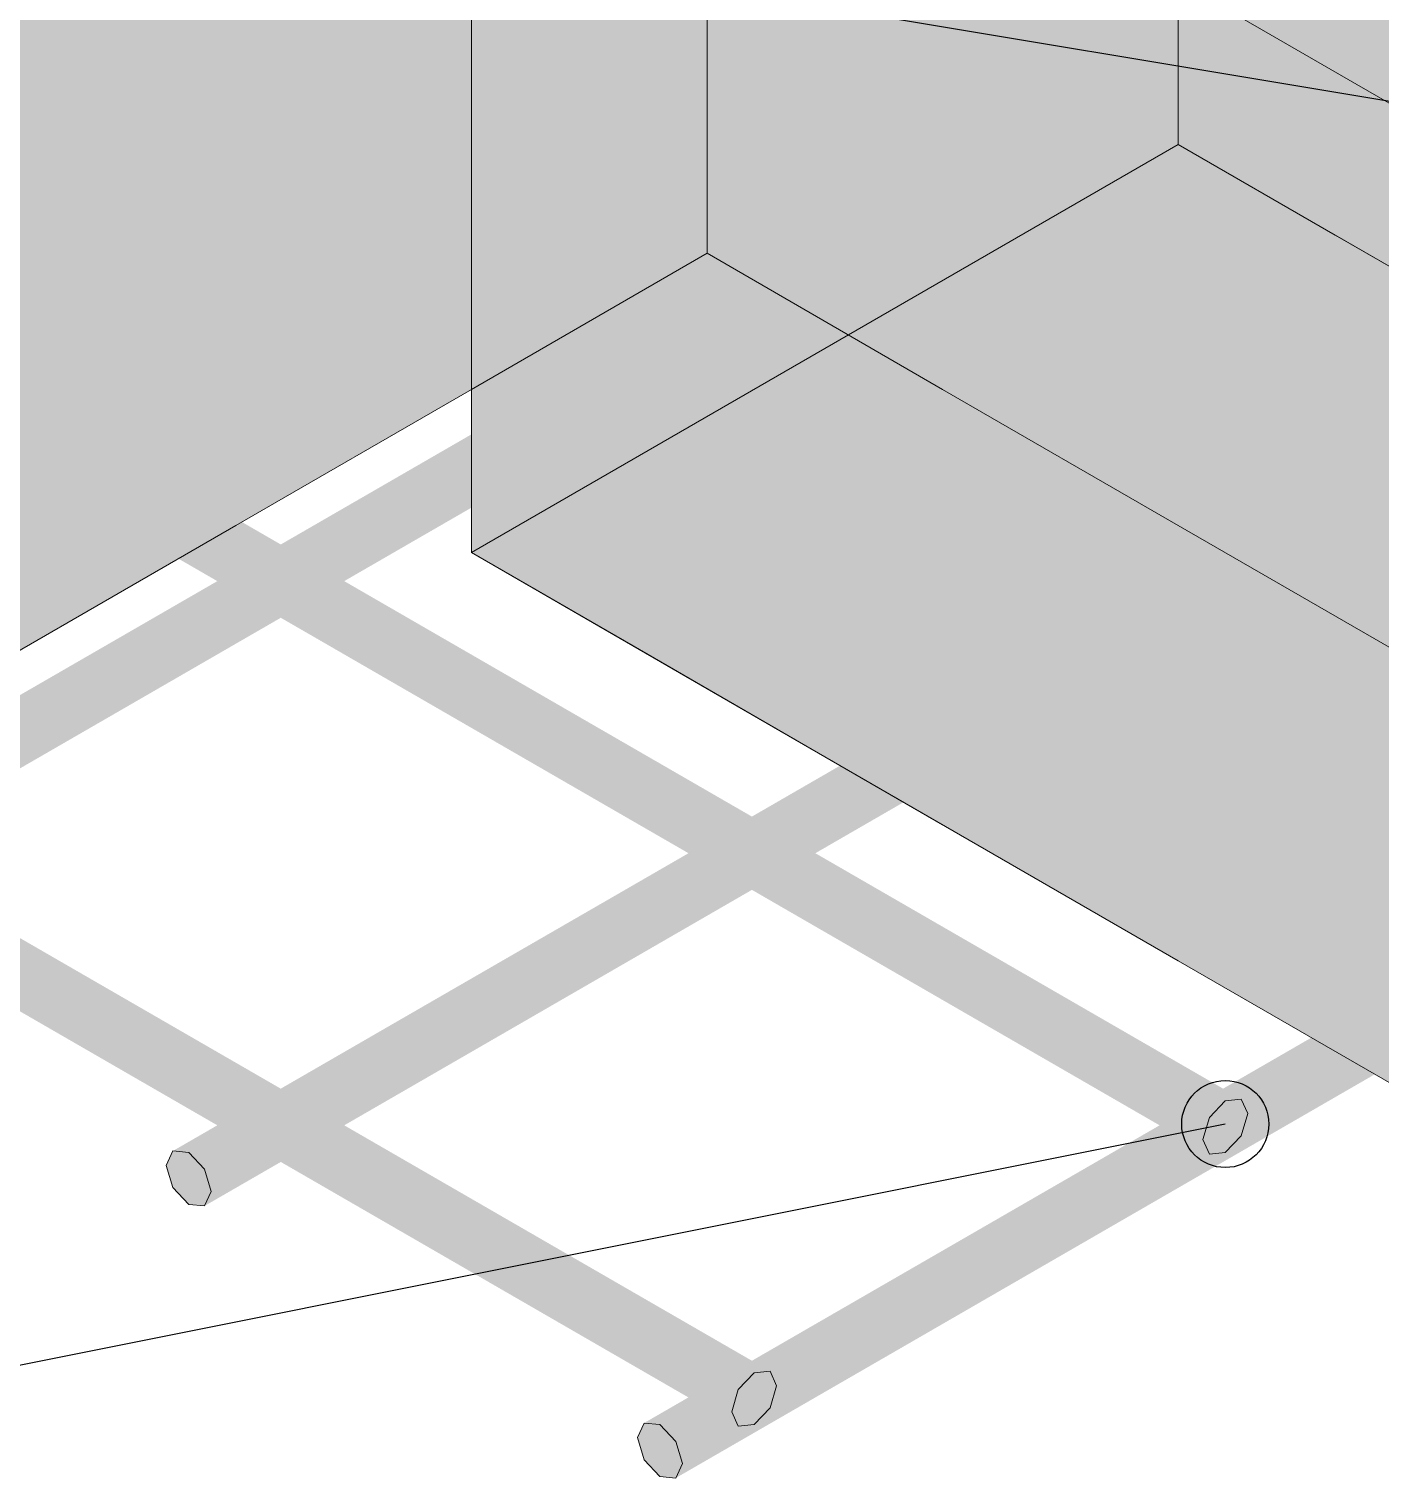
# Model space of a CAD drawing. Header units: metres. Extents: x 0 to 8.41, y 0 to 5.94.
# Drawn here: x 6.1704 to 6.4187, y 4.3349 to 4.6012 of the extents above; entities that cross this region are included whole.
import ezdxf

# ---------------------------------------------------------------- set-up
doc = ezdxf.new("R2010")
doc.units = ezdxf.units.M
doc.header["$LTSCALE"] = 0.25
doc.layers.add('ISO-3D', color=7, linetype='CONTINUOUS', lineweight=13)
doc.layers.add('ISO-3D-ARISTAS', color=250, linetype='CONTINUOUS', lineweight=13)
doc.layers.add('LLAMADAS-NUM', color=30, linetype='CONTINUOUS', lineweight=25, true_color=0xc05014)

msp = doc.modelspace()

# ---------------------------------------------------------------- linework, layer by layer
at = {"layer": 'ISO-3D', "true_color": 0x8e8d88}
for points in [[(6.295, 4.61), (6.2517, 4.585), (6.295, 4.66), (6.2517, 4.635)], [(6.28417, 4.61375), (6.2517, 4.595), (6.28417, 4.65875), (6.2517, 4.64)], [(6.34913, 4.60625), (6.31665, 4.5875), (6.34913, 4.65125), (6.31665, 4.6325)], [(6.2517, 4.585), (6.2084, 4.56), (6.2517, 4.635), (6.2084, 4.61)], [(6.31665, 4.5875), (6.28417, 4.56875), (6.31665, 4.6325), (6.28417, 4.61375)], [(6.2084, 4.61), (6.1651, 4.585), (6.2084, 4.63), (6.1651, 4.605)], [(6.3816, 4.58), (6.34913, 4.56125), (6.3816, 4.625), (6.34913, 4.60625)], [(6.28417, 4.56875), (6.2517, 4.55), (6.28417, 4.61375), (6.2517, 4.595)], [(6.2084, 4.56), (6.1651, 4.535), (6.2084, 4.61), (6.1651, 4.585)], [(6.295, 4.56), (6.2517, 4.535), (6.295, 4.61), (6.2517, 4.585)], [(6.34913, 4.56125), (6.31665, 4.5425), (6.34913, 4.60625), (6.31665, 4.5875)], [(6.31665, 4.5425), (6.28417, 4.52375), (6.31665, 4.5875), (6.28417, 4.56875)], [(6.2517, 4.535), (6.2084, 4.51), (6.2517, 4.585), (6.2084, 4.56)], [(6.28417, 4.52375), (6.2517, 4.505), (6.28417, 4.56875), (6.2517, 4.55)], [(6.2084, 4.51), (6.1651, 4.485), (6.2084, 4.56), (6.1651, 4.535)]]:
    msp.add_solid(points, dxfattribs=at)
at = {"layer": 'ISO-3D', "true_color": 0x9e9d98}
for points in [[(6.3383, 4.585), (6.295, 4.61), (6.3383, 4.635), (6.295, 4.66)], [(6.43934, 4.59333), (6.41047, 4.61), (6.43934, 4.64), (6.41047, 4.65667)], [(6.34913, 4.58375), (6.31665, 4.6025), (6.34913, 4.62875), (6.31665, 4.6475)], [(6.28417, 4.57625), (6.2517, 4.595), (6.28417, 4.62125), (6.2517, 4.64)], [(6.3816, 4.56), (6.3383, 4.585), (6.3816, 4.61), (6.3383, 4.635)], [(6.3816, 4.565), (6.34913, 4.58375), (6.3816, 4.61), (6.34913, 4.62875)], [(6.4249, 4.585), (6.3816, 4.61), (6.4249, 4.605), (6.3816, 4.63)], [(6.41047, 4.56333), (6.3816, 4.58), (6.41047, 4.61), (6.3816, 4.62667)], [(6.31665, 4.5575), (6.28417, 4.57625), (6.31665, 4.6025), (6.28417, 4.62125)], [(6.3383, 4.535), (6.295, 4.56), (6.3383, 4.585), (6.295, 4.61)], [(6.4249, 4.54), (6.3816, 4.565), (6.4249, 4.585), (6.3816, 4.61)], [(6.4249, 4.535), (6.3816, 4.56), (6.4249, 4.585), (6.3816, 4.61)], [(6.43934, 4.54667), (6.41047, 4.56333), (6.43934, 4.59333), (6.41047, 4.61)], [(6.34913, 4.53875), (6.31665, 4.5575), (6.34913, 4.58375), (6.31665, 4.6025)], [(6.28417, 4.53125), (6.2517, 4.55), (6.28417, 4.57625), (6.2517, 4.595)], [(6.3816, 4.51), (6.3383, 4.535), (6.3816, 4.56), (6.3383, 4.585)], [(6.3816, 4.52), (6.34913, 4.53875), (6.3816, 4.565), (6.34913, 4.58375)], [(6.31665, 4.5125), (6.28417, 4.53125), (6.31665, 4.5575), (6.28417, 4.57625)], [(6.4249, 4.495), (6.3816, 4.52), (6.4249, 4.54), (6.3816, 4.565)], [(6.4249, 4.485), (6.3816, 4.51), (6.4249, 4.535), (6.3816, 4.56)], [(6.34913, 4.49375), (6.31665, 4.5125), (6.34913, 4.53875), (6.31665, 4.5575)], [(6.28417, 4.48625), (6.2517, 4.505), (6.28417, 4.53125), (6.2517, 4.55)], [(6.3816, 4.475), (6.34913, 4.49375), (6.3816, 4.52), (6.34913, 4.53875)], [(6.31665, 4.4675), (6.28417, 4.48625), (6.31665, 4.5125), (6.28417, 4.53125)], [(6.4249, 4.45), (6.3816, 4.475), (6.4249, 4.495), (6.3816, 4.52)], [(6.34913, 4.44875), (6.31665, 4.4675), (6.34913, 4.49375), (6.31665, 4.5125)], [(6.3816, 4.43), (6.34913, 4.44875), (6.3816, 4.475), (6.34913, 4.49375)], [(6.4249, 4.405), (6.3816, 4.43), (6.4249, 4.45), (6.3816, 4.475)]]:
    msp.add_solid(points, dxfattribs=at)
at = {"layer": 'ISO-3D', "true_color": 0xb0aea8}
for points in [[(6.19757, 4.61625), (6.15427, 4.59125), (6.1651, 4.635), (6.12179, 4.61)], [(6.25892, 4.61417), (6.23005, 4.5975), (6.22644, 4.63292), (6.19757, 4.61625)], [(6.32026, 4.61208), (6.29139, 4.59542), (6.28778, 4.63083), (6.25892, 4.61417)], [(6.3816, 4.61), (6.35274, 4.59333), (6.34913, 4.62875), (6.32026, 4.61208)], [(6.23005, 4.5975), (6.18675, 4.5725), (6.19757, 4.61625), (6.15427, 4.59125)], [(6.29139, 4.59542), (6.26252, 4.57875), (6.25892, 4.61417), (6.23005, 4.5975)], [(6.35274, 4.59333), (6.32387, 4.57667), (6.32026, 4.61208), (6.29139, 4.59542)], [(6.4249, 4.585), (6.39604, 4.56833), (6.3816, 4.61), (6.35274, 4.59333)], [(6.26252, 4.57875), (6.21922, 4.55375), (6.23005, 4.5975), (6.18675, 4.5725)], [(6.32387, 4.57667), (6.295, 4.56), (6.29139, 4.59542), (6.26252, 4.57875)], [(6.39604, 4.56833), (6.36717, 4.55167), (6.35274, 4.59333), (6.32387, 4.57667)], [(6.18675, 4.5725), (6.14345, 4.5475), (6.15427, 4.59125), (6.11097, 4.56625)], [(6.46821, 4.56), (6.43934, 4.54333), (6.4249, 4.585), (6.39604, 4.56833)], [(6.4249, 4.555), (6.39243, 4.53625), (6.3816, 4.58), (6.34913, 4.56125)], [(6.295, 4.56), (6.2517, 4.535), (6.26252, 4.57875), (6.21922, 4.55375)], [(6.36717, 4.55167), (6.3383, 4.535), (6.32387, 4.57667), (6.295, 4.56)], [(6.21922, 4.55375), (6.17592, 4.52875), (6.18675, 4.5725), (6.14345, 4.5475)], [(6.43934, 4.54333), (6.41047, 4.52667), (6.39604, 4.56833), (6.36717, 4.55167)], [(6.39243, 4.53625), (6.35995, 4.5175), (6.34913, 4.56125), (6.31665, 4.5425)], [(6.2517, 4.535), (6.2084, 4.51), (6.21922, 4.55375), (6.17592, 4.52875)], [(6.46821, 4.53), (6.43573, 4.51125), (6.4249, 4.555), (6.39243, 4.53625)], [(6.41047, 4.52667), (6.3816, 4.51), (6.36717, 4.55167), (6.3383, 4.535)], [(6.17592, 4.52875), (6.13262, 4.50375), (6.14345, 4.5475), (6.10014, 4.5225)], [(6.48264, 4.51833), (6.45377, 4.50167), (6.43934, 4.54333), (6.41047, 4.52667)], [(6.35995, 4.5175), (6.32748, 4.49875), (6.31665, 4.5425), (6.28417, 4.52375)], [(6.43573, 4.51125), (6.40325, 4.4925), (6.39243, 4.53625), (6.35995, 4.5175)], [(6.2084, 4.51), (6.1651, 4.485), (6.17592, 4.52875), (6.13262, 4.50375)], [(6.45377, 4.50167), (6.4249, 4.485), (6.41047, 4.52667), (6.3816, 4.51)], [(6.32748, 4.49875), (6.295, 4.48), (6.28417, 4.52375), (6.2517, 4.505)], [(6.40325, 4.4925), (6.37078, 4.47375), (6.35995, 4.5175), (6.32748, 4.49875)], [(6.47903, 4.48625), (6.44655, 4.4675), (6.43573, 4.51125), (6.40325, 4.4925)], [(6.37078, 4.47375), (6.3383, 4.455), (6.32748, 4.49875), (6.295, 4.48)], [(6.44655, 4.4675), (6.41408, 4.44875), (6.40325, 4.4925), (6.37078, 4.47375)], [(6.41408, 4.44875), (6.3816, 4.43), (6.37078, 4.47375), (6.3383, 4.455)], [(6.48986, 4.4425), (6.45738, 4.42375), (6.44655, 4.4675), (6.41408, 4.44875)], [(6.45738, 4.42375), (6.4249, 4.405), (6.41408, 4.44875), (6.3816, 4.43)]]:
    msp.add_solid(points, dxfattribs=at)
at = {"layer": 'ISO-3D', "true_color": 0x845437}
for points in [[(6.39826, 4.59967), (6.39534, 4.59659), (6.35695, 4.62352), (6.35404, 4.62044)], [(6.22905, 4.59736), (6.22613, 4.59429), (6.18775, 4.62121), (6.18483, 4.61813)], [(6.22905, 4.58784), (6.23197, 4.59092), (6.18775, 4.61169), (6.19066, 4.61476)], [(6.39826, 4.59015), (6.40117, 4.59323), (6.35695, 4.61399), (6.35987, 4.61707)], [(6.43956, 4.57583), (6.43664, 4.57275), (6.39826, 4.59967), (6.39534, 4.59659)], [(6.27035, 4.57352), (6.26744, 4.57044), (6.22905, 4.59736), (6.22613, 4.59429)], [(6.27035, 4.56399), (6.27327, 4.56707), (6.22905, 4.58784), (6.23197, 4.59092)], [(6.43956, 4.5663), (6.44248, 4.56938), (6.39826, 4.59015), (6.40117, 4.59323)], [(6.31165, 4.54967), (6.30874, 4.54659), (6.27035, 4.57352), (6.26744, 4.57044)], [(6.31165, 4.54015), (6.31457, 4.54323), (6.27035, 4.56399), (6.27327, 4.56707)], [(6.35296, 4.52583), (6.35004, 4.52275), (6.31165, 4.54967), (6.30874, 4.54659)], [(6.18375, 4.52352), (6.18083, 4.52044), (6.14245, 4.54736), (6.13953, 4.54429)], [(6.35296, 4.5163), (6.35587, 4.51938), (6.31165, 4.54015), (6.31457, 4.54323)], [(6.18375, 4.51399), (6.18667, 4.51707), (6.14245, 4.53784), (6.14536, 4.54092)], [(6.39426, 4.50198), (6.39134, 4.4989), (6.35296, 4.52583), (6.35004, 4.52275)], [(6.22505, 4.49967), (6.22214, 4.49659), (6.18375, 4.52352), (6.18083, 4.52044)], [(6.39426, 4.49245), (6.39718, 4.49553), (6.35296, 4.5163), (6.35587, 4.51938)], [(6.22505, 4.49015), (6.22797, 4.49323), (6.18375, 4.51399), (6.18667, 4.51707)], [(6.43556, 4.47813), (6.43265, 4.47505), (6.39426, 4.50198), (6.39134, 4.4989)], [(6.26635, 4.47583), (6.26344, 4.47275), (6.22505, 4.49967), (6.22214, 4.49659)], [(6.43556, 4.46861), (6.43848, 4.47169), (6.39426, 4.49245), (6.39718, 4.49553)], [(6.26635, 4.4663), (6.26927, 4.46938), (6.22505, 4.49015), (6.22797, 4.49323)], [(6.30766, 4.45198), (6.30474, 4.4489), (6.26635, 4.47583), (6.26344, 4.47275)], [(6.30766, 4.44245), (6.31057, 4.44553), (6.26635, 4.4663), (6.26927, 4.46938)], [(6.17975, 4.42583), (6.17684, 4.42275), (6.13845, 4.44967), (6.13553, 4.44659)], [(6.34896, 4.42813), (6.34604, 4.42505), (6.30766, 4.45198), (6.30474, 4.4489)], [(6.34896, 4.41861), (6.35188, 4.42169), (6.30766, 4.44245), (6.31057, 4.44553)], [(6.17975, 4.4163), (6.18267, 4.41938), (6.13845, 4.44015), (6.14137, 4.44323)], [(6.22105, 4.40198), (6.21814, 4.3989), (6.17975, 4.42583), (6.17684, 4.42275)], [(6.39026, 4.40429), (6.38735, 4.40121), (6.34896, 4.42813), (6.34604, 4.42505)], [(6.39026, 4.39476), (6.39318, 4.39784), (6.34896, 4.41861), (6.35188, 4.42169)], [(6.22105, 4.39245), (6.22397, 4.39553), (6.17975, 4.4163), (6.18267, 4.41938)], [(6.26236, 4.37813), (6.25944, 4.37505), (6.22105, 4.40198), (6.21814, 4.3989)], [(6.26236, 4.36861), (6.26527, 4.37169), (6.22105, 4.39245), (6.22397, 4.39553)], [(6.30366, 4.35429), (6.30074, 4.35121), (6.26236, 4.37813), (6.25944, 4.37505)], [(6.30366, 4.34476), (6.30658, 4.34784), (6.26236, 4.36861), (6.26527, 4.37169)]]:
    msp.add_solid(points, dxfattribs=at)
at = {"layer": 'ISO-3D', "true_color": 0x6c452d}
for points in [[(6.40117, 4.59996), (6.39826, 4.59967), (6.35987, 4.62381), (6.35695, 4.62352)], [(6.23197, 4.59765), (6.22905, 4.59736), (6.19066, 4.6215), (6.18775, 4.62121)], [(6.39534, 4.58986), (6.39826, 4.59015), (6.35404, 4.6137), (6.35695, 4.61399)], [(6.22613, 4.58755), (6.22905, 4.58784), (6.18483, 4.6114), (6.18775, 4.61169)], [(6.44248, 4.57611), (6.43956, 4.57583), (6.40117, 4.59996), (6.39826, 4.59967)], [(6.27327, 4.57381), (6.27035, 4.57352), (6.23197, 4.59765), (6.22905, 4.59736)], [(6.43664, 4.56601), (6.43956, 4.5663), (6.39534, 4.58986), (6.39826, 4.59015)], [(6.26744, 4.5637), (6.27035, 4.56399), (6.22613, 4.58755), (6.22905, 4.58784)], [(6.31457, 4.54996), (6.31165, 4.54967), (6.27327, 4.57381), (6.27035, 4.57352)], [(6.30874, 4.53986), (6.31165, 4.54015), (6.26744, 4.5637), (6.27035, 4.56399)], [(6.35587, 4.52611), (6.35296, 4.52583), (6.31457, 4.54996), (6.31165, 4.54967)], [(6.18667, 4.52381), (6.18375, 4.52352), (6.14536, 4.54765), (6.14245, 4.54736)], [(6.35004, 4.51601), (6.35296, 4.5163), (6.30874, 4.53986), (6.31165, 4.54015)], [(6.18083, 4.5137), (6.18375, 4.51399), (6.13953, 4.53755), (6.14245, 4.53784)], [(6.39718, 4.50227), (6.39426, 4.50198), (6.35587, 4.52611), (6.35296, 4.52583)], [(6.22797, 4.49996), (6.22505, 4.49967), (6.18667, 4.52381), (6.18375, 4.52352)], [(6.39134, 4.49217), (6.39426, 4.49245), (6.35004, 4.51601), (6.35296, 4.5163)], [(6.22214, 4.48986), (6.22505, 4.49015), (6.18083, 4.5137), (6.18375, 4.51399)], [(6.43848, 4.47842), (6.43556, 4.47813), (6.39718, 4.50227), (6.39426, 4.50198)], [(6.26927, 4.47611), (6.26635, 4.47583), (6.22797, 4.49996), (6.22505, 4.49967)], [(6.43265, 4.46832), (6.43556, 4.46861), (6.39134, 4.49217), (6.39426, 4.49245)], [(6.26344, 4.46601), (6.26635, 4.4663), (6.22214, 4.48986), (6.22505, 4.49015)], [(6.31057, 4.45227), (6.30766, 4.45198), (6.26927, 4.47611), (6.26635, 4.47583)], [(6.30474, 4.44217), (6.30766, 4.44245), (6.26344, 4.46601), (6.26635, 4.4663)], [(6.35188, 4.42842), (6.34896, 4.42813), (6.31057, 4.45227), (6.30766, 4.45198)], [(6.18267, 4.42611), (6.17975, 4.42583), (6.14137, 4.44996), (6.13845, 4.44967)], [(6.34604, 4.41832), (6.34896, 4.41861), (6.30474, 4.44217), (6.30766, 4.44245)], [(6.17684, 4.41601), (6.17975, 4.4163), (6.13553, 4.43986), (6.13845, 4.44015)], [(6.39318, 4.40458), (6.39026, 4.40429), (6.35188, 4.42842), (6.34896, 4.42813)], [(6.22397, 4.40227), (6.22105, 4.40198), (6.18267, 4.42611), (6.17975, 4.42583)], [(6.38735, 4.39447), (6.39026, 4.39476), (6.34604, 4.41832), (6.34896, 4.41861)], [(6.21814, 4.39217), (6.22105, 4.39245), (6.17684, 4.41601), (6.17975, 4.4163)], [(6.26527, 4.37842), (6.26236, 4.37813), (6.22397, 4.40227), (6.22105, 4.40198)], [(6.25944, 4.36832), (6.26236, 4.36861), (6.21814, 4.39217), (6.22105, 4.39245)], [(6.30658, 4.35458), (6.30366, 4.35429), (6.26527, 4.37842), (6.26236, 4.37813)], [(6.30074, 4.34447), (6.30366, 4.34476), (6.25944, 4.36832), (6.26236, 4.36861)]]:
    msp.add_solid(points, dxfattribs=at)
at = {"layer": 'ISO-3D', "true_color": 0x5c3b26}
for points in [[(6.40238, 4.59729), (6.40117, 4.59996), (6.36108, 4.62114), (6.35987, 4.62381)], [(6.23317, 4.59498), (6.23197, 4.59765), (6.19187, 4.61883), (6.19066, 4.6215)], [(6.39413, 4.59253), (6.39534, 4.58986), (6.35283, 4.61637), (6.35404, 4.6137)], [(6.22492, 4.59022), (6.22613, 4.58755), (6.18362, 4.61407), (6.18483, 4.6114)], [(6.44368, 4.57344), (6.44248, 4.57611), (6.40238, 4.59729), (6.40117, 4.59996)], [(6.27448, 4.57114), (6.27327, 4.57381), (6.23317, 4.59498), (6.23197, 4.59765)], [(6.43544, 4.56868), (6.43664, 4.56601), (6.39413, 4.59253), (6.39534, 4.58986)], [(6.26623, 4.56637), (6.26744, 4.5637), (6.22492, 4.59022), (6.22613, 4.58755)], [(6.31578, 4.54729), (6.31457, 4.54996), (6.27448, 4.57114), (6.27327, 4.57381)], [(6.30753, 4.54253), (6.30874, 4.53986), (6.26623, 4.56637), (6.26744, 4.5637)], [(6.35708, 4.52344), (6.35587, 4.52611), (6.31578, 4.54729), (6.31457, 4.54996)], [(6.18787, 4.52114), (6.18667, 4.52381), (6.14657, 4.54498), (6.14536, 4.54765)], [(6.17962, 4.51637), (6.18083, 4.5137), (6.13832, 4.54022), (6.13953, 4.53755)], [(6.34883, 4.51868), (6.35004, 4.51601), (6.30753, 4.54253), (6.30874, 4.53986)], [(6.39838, 4.4996), (6.39718, 4.50227), (6.35708, 4.52344), (6.35587, 4.52611)], [(6.22918, 4.49729), (6.22797, 4.49996), (6.18787, 4.52114), (6.18667, 4.52381)], [(6.22093, 4.49253), (6.22214, 4.48986), (6.17962, 4.51637), (6.18083, 4.5137)], [(6.39014, 4.49484), (6.39134, 4.49217), (6.34883, 4.51868), (6.35004, 4.51601)], [(6.43969, 4.47575), (6.43848, 4.47842), (6.39838, 4.4996), (6.39718, 4.50227)], [(6.27048, 4.47344), (6.26927, 4.47611), (6.22918, 4.49729), (6.22797, 4.49996)], [(6.43144, 4.47099), (6.43265, 4.46832), (6.39014, 4.49484), (6.39134, 4.49217)], [(6.26223, 4.46868), (6.26344, 4.46601), (6.22093, 4.49253), (6.22214, 4.48986)], [(6.31178, 4.4496), (6.31057, 4.45227), (6.27048, 4.47344), (6.26927, 4.47611)], [(6.30353, 4.44484), (6.30474, 4.44217), (6.26223, 4.46868), (6.26344, 4.46601)], [(6.35308, 4.42575), (6.35188, 4.42842), (6.31178, 4.4496), (6.31057, 4.45227)], [(6.18388, 4.42344), (6.18267, 4.42611), (6.14257, 4.44729), (6.14137, 4.44996)], [(6.34484, 4.42099), (6.34604, 4.41832), (6.30353, 4.44484), (6.30474, 4.44217)], [(6.17563, 4.41868), (6.17684, 4.41601), (6.13432, 4.44253), (6.13553, 4.43986)], [(6.39439, 4.40191), (6.39318, 4.40458), (6.35308, 4.42575), (6.35188, 4.42842)], [(6.22518, 4.3996), (6.22397, 4.40227), (6.18388, 4.42344), (6.18267, 4.42611)], [(6.38614, 4.39714), (6.38735, 4.39447), (6.34484, 4.42099), (6.34604, 4.41832)], [(6.21693, 4.39484), (6.21814, 4.39217), (6.17563, 4.41868), (6.17684, 4.41601)], [(6.26648, 4.37575), (6.26527, 4.37842), (6.22518, 4.3996), (6.22397, 4.40227)], [(6.25823, 4.37099), (6.25944, 4.36832), (6.21693, 4.39484), (6.21814, 4.39217)], [(6.30778, 4.35191), (6.30658, 4.35458), (6.26648, 4.37575), (6.26527, 4.37842)], [(6.29954, 4.34714), (6.30074, 4.34447), (6.25823, 4.37099), (6.25944, 4.36832)]]:
    msp.add_solid(points, dxfattribs=at)
at = {"layer": 'ISO-3D', "true_color": 0x7e5035}
for points in [[(6.39534, 4.59659), (6.39413, 4.59253), (6.35404, 4.62044), (6.35283, 4.61637)], [(6.40117, 4.59323), (6.40238, 4.59729), (6.35987, 4.61707), (6.36108, 4.62114)], [(6.22613, 4.59429), (6.22492, 4.59022), (6.18483, 4.61813), (6.18362, 4.61407)], [(6.23197, 4.59092), (6.23317, 4.59498), (6.19066, 4.61476), (6.19187, 4.61883)], [(6.43664, 4.57275), (6.43544, 4.56868), (6.39534, 4.59659), (6.39413, 4.59253)], [(6.44248, 4.56938), (6.44368, 4.57344), (6.40117, 4.59323), (6.40238, 4.59729)], [(6.26744, 4.57044), (6.26623, 4.56637), (6.22613, 4.59429), (6.22492, 4.59022)], [(6.27327, 4.56707), (6.27448, 4.57114), (6.23197, 4.59092), (6.23317, 4.59498)], [(6.30874, 4.54659), (6.30753, 4.54253), (6.26744, 4.57044), (6.26623, 4.56637)], [(6.31457, 4.54323), (6.31578, 4.54729), (6.27327, 4.56707), (6.27448, 4.57114)], [(6.35004, 4.52275), (6.34883, 4.51868), (6.30874, 4.54659), (6.30753, 4.54253)], [(6.35587, 4.51938), (6.35708, 4.52344), (6.31457, 4.54323), (6.31578, 4.54729)], [(6.18083, 4.52044), (6.17962, 4.51637), (6.13953, 4.54429), (6.13832, 4.54022)], [(6.18667, 4.51707), (6.18787, 4.52114), (6.14536, 4.54092), (6.14657, 4.54498)], [(6.39134, 4.4989), (6.39014, 4.49484), (6.35004, 4.52275), (6.34883, 4.51868)], [(6.39718, 4.49553), (6.39838, 4.4996), (6.35587, 4.51938), (6.35708, 4.52344)], [(6.22214, 4.49659), (6.22093, 4.49253), (6.18083, 4.52044), (6.17962, 4.51637)], [(6.22797, 4.49323), (6.22918, 4.49729), (6.18667, 4.51707), (6.18787, 4.52114)], [(6.43265, 4.47505), (6.43144, 4.47099), (6.39134, 4.4989), (6.39014, 4.49484)], [(6.43848, 4.47169), (6.43969, 4.47575), (6.39718, 4.49553), (6.39838, 4.4996)], [(6.26344, 4.47275), (6.26223, 4.46868), (6.22214, 4.49659), (6.22093, 4.49253)], [(6.26927, 4.46938), (6.27048, 4.47344), (6.22797, 4.49323), (6.22918, 4.49729)], [(6.30474, 4.4489), (6.30353, 4.44484), (6.26344, 4.47275), (6.26223, 4.46868)], [(6.31057, 4.44553), (6.31178, 4.4496), (6.26927, 4.46938), (6.27048, 4.47344)], [(6.35188, 4.42169), (6.35308, 4.42575), (6.31057, 4.44553), (6.31178, 4.4496)], [(6.18267, 4.41938), (6.18388, 4.42344), (6.14137, 4.44323), (6.14257, 4.44729)], [(6.34604, 4.42505), (6.34484, 4.42099), (6.30474, 4.4489), (6.30353, 4.44484)], [(6.17684, 4.42275), (6.17563, 4.41868), (6.13553, 4.44659), (6.13432, 4.44253)], [(6.39318, 4.39784), (6.39439, 4.40191), (6.35188, 4.42169), (6.35308, 4.42575)], [(6.22397, 4.39553), (6.22518, 4.3996), (6.18267, 4.41938), (6.18388, 4.42344)], [(6.38735, 4.40121), (6.38614, 4.39714), (6.34604, 4.42505), (6.34484, 4.42099)], [(6.21814, 4.3989), (6.21693, 4.39484), (6.17684, 4.42275), (6.17563, 4.41868)], [(6.25944, 4.37505), (6.25823, 4.37099), (6.21814, 4.3989), (6.21693, 4.39484)], [(6.26527, 4.37169), (6.26648, 4.37575), (6.22397, 4.39553), (6.22518, 4.3996)], [(6.30074, 4.35121), (6.29954, 4.34714), (6.25944, 4.37505), (6.25823, 4.37099)], [(6.30658, 4.34784), (6.30778, 4.35191), (6.26527, 4.37169), (6.26648, 4.37575)]]:
    msp.add_solid(points, dxfattribs=at)
at = {"layer": 'ISO-3D', "true_color": 0x513422}
for points in [[(6.22892, 4.61161), (6.23013, 4.61428), (6.18762, 4.58777), (6.18883, 4.59044)], [(6.39813, 4.6093), (6.39934, 4.61197), (6.35683, 4.58546), (6.35803, 4.58813)], [(6.23717, 4.60685), (6.23596, 4.60418), (6.19587, 4.583), (6.19466, 4.58033)], [(6.40638, 4.60454), (6.40517, 4.60187), (6.36508, 4.5807), (6.36387, 4.57803)], [(6.18762, 4.58777), (6.18883, 4.59044), (6.14632, 4.56392), (6.14752, 4.56659)], [(6.35683, 4.58546), (6.35803, 4.58813), (6.31552, 4.56161), (6.31673, 4.56428)], [(6.19587, 4.583), (6.19466, 4.58033), (6.15456, 4.55916), (6.15336, 4.55649)], [(6.36508, 4.5807), (6.36387, 4.57803), (6.32377, 4.55685), (6.32256, 4.55418)], [(6.31552, 4.56161), (6.31673, 4.56428), (6.27422, 4.53777), (6.27543, 4.54044)], [(6.32377, 4.55685), (6.32256, 4.55418), (6.28247, 4.533), (6.28126, 4.53033)], [(6.27422, 4.53777), (6.27543, 4.54044), (6.23292, 4.51392), (6.23413, 4.51659)], [(6.44343, 4.53546), (6.44464, 4.53813), (6.40213, 4.51161), (6.40333, 4.51428)], [(6.28247, 4.533), (6.28126, 4.53033), (6.24117, 4.50916), (6.23996, 4.50649)], [(6.45168, 4.5307), (6.45047, 4.52803), (6.41038, 4.50685), (6.40917, 4.50418)], [(6.23292, 4.51392), (6.23413, 4.51659), (6.19162, 4.49007), (6.19282, 4.49274)], [(6.40213, 4.51161), (6.40333, 4.51428), (6.36082, 4.48777), (6.36203, 4.49044)], [(6.24117, 4.50916), (6.23996, 4.50649), (6.19986, 4.48531), (6.19866, 4.48264)], [(6.41038, 4.50685), (6.40917, 4.50418), (6.36907, 4.483), (6.36786, 4.48033)], [(6.19162, 4.49007), (6.19282, 4.49274), (6.15031, 4.46623), (6.15152, 4.4689)], [(6.36082, 4.48777), (6.36203, 4.49044), (6.31952, 4.46392), (6.32073, 4.46659)], [(6.19986, 4.48531), (6.19866, 4.48264), (6.15856, 4.46146), (6.15735, 4.45879)], [(6.36907, 4.483), (6.36786, 4.48033), (6.32777, 4.45916), (6.32656, 4.45649)], [(6.31952, 4.46392), (6.32073, 4.46659), (6.27822, 4.44007), (6.27943, 4.44274)], [(6.32777, 4.45916), (6.32656, 4.45649), (6.28647, 4.43531), (6.28526, 4.43264)], [(6.27822, 4.44007), (6.27943, 4.44274), (6.23692, 4.41623), (6.23812, 4.4189)], [(6.44743, 4.43777), (6.44863, 4.44044), (6.40612, 4.41392), (6.40733, 4.41659)], [(6.28647, 4.43531), (6.28526, 4.43264), (6.24516, 4.41146), (6.24396, 4.40879)], [(6.45568, 4.433), (6.45447, 4.43033), (6.41437, 4.40916), (6.41316, 4.40649)], [(6.23692, 4.41623), (6.23812, 4.4189), (6.19561, 4.39238), (6.19682, 4.39505)], [(6.40612, 4.41392), (6.40733, 4.41659), (6.36482, 4.39007), (6.36603, 4.39274)], [(6.24516, 4.41146), (6.24396, 4.40879), (6.20386, 4.38762), (6.20265, 4.38495)], [(6.41437, 4.40916), (6.41316, 4.40649), (6.37307, 4.38531), (6.37186, 4.38264)], [(6.36482, 4.39007), (6.36603, 4.39274), (6.32352, 4.36623), (6.32473, 4.3689)], [(6.37307, 4.38531), (6.37186, 4.38264), (6.33177, 4.36146), (6.33056, 4.35879)], [(6.32352, 4.36623), (6.32473, 4.3689), (6.28222, 4.34238), (6.28342, 4.34505)], [(6.33177, 4.36146), (6.33056, 4.35879), (6.29046, 4.33762), (6.28926, 4.33495)]]:
    msp.add_solid(points, dxfattribs=at)
at = {"layer": 'ISO-3D', "true_color": 0x70482f}
for points in [[(6.23013, 4.61428), (6.23305, 4.61399), (6.18883, 4.59044), (6.19174, 4.59015)], [(6.39934, 4.61197), (6.40225, 4.61169), (6.35803, 4.58813), (6.36095, 4.58784)], [(6.23596, 4.60418), (6.23305, 4.60447), (6.19466, 4.58033), (6.19174, 4.58062)], [(6.40517, 4.60187), (6.40225, 4.60216), (6.36387, 4.57803), (6.36095, 4.57831)], [(6.18883, 4.59044), (6.19174, 4.59015), (6.14752, 4.56659), (6.15044, 4.5663)], [(6.35803, 4.58813), (6.36095, 4.58784), (6.31673, 4.56428), (6.31965, 4.56399)], [(6.19466, 4.58033), (6.19174, 4.58062), (6.15336, 4.55649), (6.15044, 4.55678)], [(6.36387, 4.57803), (6.36095, 4.57831), (6.32256, 4.55418), (6.31965, 4.55447)], [(6.31673, 4.56428), (6.31965, 4.56399), (6.27543, 4.54044), (6.27835, 4.54015)], [(6.32256, 4.55418), (6.31965, 4.55447), (6.28126, 4.53033), (6.27835, 4.53062)], [(6.27543, 4.54044), (6.27835, 4.54015), (6.23413, 4.51659), (6.23704, 4.5163)], [(6.44464, 4.53813), (6.44755, 4.53784), (6.40333, 4.51428), (6.40625, 4.51399)], [(6.28126, 4.53033), (6.27835, 4.53062), (6.23996, 4.50649), (6.23704, 4.50678)], [(6.45047, 4.52803), (6.44755, 4.52831), (6.40917, 4.50418), (6.40625, 4.50447)], [(6.23413, 4.51659), (6.23704, 4.5163), (6.19282, 4.49274), (6.19574, 4.49245)], [(6.40333, 4.51428), (6.40625, 4.51399), (6.36203, 4.49044), (6.36495, 4.49015)], [(6.23996, 4.50649), (6.23704, 4.50678), (6.19866, 4.48264), (6.19574, 4.48293)], [(6.40917, 4.50418), (6.40625, 4.50447), (6.36786, 4.48033), (6.36495, 4.48062)], [(6.19282, 4.49274), (6.19574, 4.49245), (6.15152, 4.4689), (6.15444, 4.46861)], [(6.36203, 4.49044), (6.36495, 4.49015), (6.32073, 4.46659), (6.32365, 4.4663)], [(6.19866, 4.48264), (6.19574, 4.48293), (6.15735, 4.45879), (6.15444, 4.45908)], [(6.36786, 4.48033), (6.36495, 4.48062), (6.32656, 4.45649), (6.32365, 4.45678)], [(6.32073, 4.46659), (6.32365, 4.4663), (6.27943, 4.44274), (6.28234, 4.44245)], [(6.32656, 4.45649), (6.32365, 4.45678), (6.28526, 4.43264), (6.28234, 4.43293)], [(6.27943, 4.44274), (6.28234, 4.44245), (6.23812, 4.4189), (6.24104, 4.41861)], [(6.44863, 4.44044), (6.45155, 4.44015), (6.40733, 4.41659), (6.41025, 4.4163)], [(6.28526, 4.43264), (6.28234, 4.43293), (6.24396, 4.40879), (6.24104, 4.40908)], [(6.45447, 4.43033), (6.45155, 4.43062), (6.41316, 4.40649), (6.41025, 4.40678)], [(6.23812, 4.4189), (6.24104, 4.41861), (6.19682, 4.39505), (6.19974, 4.39476)], [(6.40733, 4.41659), (6.41025, 4.4163), (6.36603, 4.39274), (6.36895, 4.39245)], [(6.24396, 4.40879), (6.24104, 4.40908), (6.20265, 4.38495), (6.19974, 4.38524)], [(6.41316, 4.40649), (6.41025, 4.40678), (6.37186, 4.38264), (6.36895, 4.38293)], [(6.36603, 4.39274), (6.36895, 4.39245), (6.32473, 4.3689), (6.32764, 4.36861)], [(6.37186, 4.38264), (6.36895, 4.38293), (6.33056, 4.35879), (6.32764, 4.35908)], [(6.32473, 4.3689), (6.32764, 4.36861), (6.28342, 4.34505), (6.28634, 4.34476)], [(6.33056, 4.35879), (6.32764, 4.35908), (6.28926, 4.33495), (6.28634, 4.33524)]]:
    msp.add_solid(points, dxfattribs=at)
at = {"layer": 'ISO-3D', "true_color": 0x805135}
for points in [[(6.23305, 4.61399), (6.23596, 4.61091), (6.19174, 4.59015), (6.19466, 4.58707)], [(6.40225, 4.61169), (6.40517, 4.60861), (6.36095, 4.58784), (6.36387, 4.58476)], [(6.23305, 4.60447), (6.23013, 4.60755), (6.19174, 4.58062), (6.18883, 4.5837)], [(6.40225, 4.60216), (6.39934, 4.60524), (6.36095, 4.57831), (6.35803, 4.58139)], [(6.19174, 4.59015), (6.19466, 4.58707), (6.15044, 4.5663), (6.15336, 4.56322)], [(6.36095, 4.58784), (6.36387, 4.58476), (6.31965, 4.56399), (6.32256, 4.56091)], [(6.19174, 4.58062), (6.18883, 4.5837), (6.15044, 4.55678), (6.14752, 4.55985)], [(6.36095, 4.57831), (6.35803, 4.58139), (6.31965, 4.55447), (6.31673, 4.55755)], [(6.31965, 4.56399), (6.32256, 4.56091), (6.27835, 4.54015), (6.28126, 4.53707)], [(6.31965, 4.55447), (6.31673, 4.55755), (6.27835, 4.53062), (6.27543, 4.5337)], [(6.27835, 4.54015), (6.28126, 4.53707), (6.23704, 4.5163), (6.23996, 4.51322)], [(6.44755, 4.53784), (6.45047, 4.53476), (6.40625, 4.51399), (6.40917, 4.51091)], [(6.27835, 4.53062), (6.27543, 4.5337), (6.23704, 4.50678), (6.23413, 4.50985)], [(6.44755, 4.52831), (6.44464, 4.53139), (6.40625, 4.50447), (6.40333, 4.50755)], [(6.23704, 4.5163), (6.23996, 4.51322), (6.19574, 4.49245), (6.19866, 4.48938)], [(6.40625, 4.51399), (6.40917, 4.51091), (6.36495, 4.49015), (6.36786, 4.48707)], [(6.23704, 4.50678), (6.23413, 4.50985), (6.19574, 4.48293), (6.19282, 4.48601)], [(6.40625, 4.50447), (6.40333, 4.50755), (6.36495, 4.48062), (6.36203, 4.4837)], [(6.19574, 4.49245), (6.19866, 4.48938), (6.15444, 4.46861), (6.15735, 4.46553)], [(6.36495, 4.49015), (6.36786, 4.48707), (6.32365, 4.4663), (6.32656, 4.46322)], [(6.19574, 4.48293), (6.19282, 4.48601), (6.15444, 4.45908), (6.15152, 4.46216)], [(6.36495, 4.48062), (6.36203, 4.4837), (6.32365, 4.45678), (6.32073, 4.45985)], [(6.32365, 4.4663), (6.32656, 4.46322), (6.28234, 4.44245), (6.28526, 4.43938)], [(6.32365, 4.45678), (6.32073, 4.45985), (6.28234, 4.43293), (6.27943, 4.43601)], [(6.28234, 4.44245), (6.28526, 4.43938), (6.24104, 4.41861), (6.24396, 4.41553)], [(6.45155, 4.44015), (6.45447, 4.43707), (6.41025, 4.4163), (6.41316, 4.41322)], [(6.28234, 4.43293), (6.27943, 4.43601), (6.24104, 4.40908), (6.23812, 4.41216)], [(6.45155, 4.43062), (6.44863, 4.4337), (6.41025, 4.40678), (6.40733, 4.40985)], [(6.24104, 4.41861), (6.24396, 4.41553), (6.19974, 4.39476), (6.20265, 4.39168)], [(6.41025, 4.4163), (6.41316, 4.41322), (6.36895, 4.39245), (6.37186, 4.38938)], [(6.24104, 4.40908), (6.23812, 4.41216), (6.19974, 4.38524), (6.19682, 4.38832)], [(6.41025, 4.40678), (6.40733, 4.40985), (6.36895, 4.38293), (6.36603, 4.38601)], [(6.36895, 4.39245), (6.37186, 4.38938), (6.32764, 4.36861), (6.33056, 4.36553)], [(6.36895, 4.38293), (6.36603, 4.38601), (6.32764, 4.35908), (6.32473, 4.36216)], [(6.32764, 4.36861), (6.33056, 4.36553), (6.28634, 4.34476), (6.28926, 4.34168)], [(6.32764, 4.35908), (6.32473, 4.36216), (6.28634, 4.33524), (6.28342, 4.33832)]]:
    msp.add_solid(points, dxfattribs=at)
at = {"layer": 'ISO-3D', "true_color": 0x734930}
for points in [[(6.23013, 4.60755), (6.22892, 4.61161), (6.18883, 4.5837), (6.18762, 4.58777)], [(6.23596, 4.61091), (6.23717, 4.60685), (6.19466, 4.58707), (6.19587, 4.583)], [(6.39934, 4.60524), (6.39813, 4.6093), (6.35803, 4.58139), (6.35683, 4.58546)], [(6.40517, 4.60861), (6.40638, 4.60454), (6.36387, 4.58476), (6.36508, 4.5807)], [(6.18883, 4.5837), (6.18762, 4.58777), (6.14752, 4.55985), (6.14632, 4.56392)], [(6.19466, 4.58707), (6.19587, 4.583), (6.15336, 4.56322), (6.15456, 4.55916)], [(6.35803, 4.58139), (6.35683, 4.58546), (6.31673, 4.55755), (6.31552, 4.56161)], [(6.36387, 4.58476), (6.36508, 4.5807), (6.32256, 4.56091), (6.32377, 4.55685)], [(6.31673, 4.55755), (6.31552, 4.56161), (6.27543, 4.5337), (6.27422, 4.53777)], [(6.32256, 4.56091), (6.32377, 4.55685), (6.28126, 4.53707), (6.28247, 4.533)], [(6.27543, 4.5337), (6.27422, 4.53777), (6.23413, 4.50985), (6.23292, 4.51392)], [(6.28126, 4.53707), (6.28247, 4.533), (6.23996, 4.51322), (6.24117, 4.50916)], [(6.44464, 4.53139), (6.44343, 4.53546), (6.40333, 4.50755), (6.40213, 4.51161)], [(6.45047, 4.53476), (6.45168, 4.5307), (6.40917, 4.51091), (6.41038, 4.50685)], [(6.23413, 4.50985), (6.23292, 4.51392), (6.19282, 4.48601), (6.19162, 4.49007)], [(6.23996, 4.51322), (6.24117, 4.50916), (6.19866, 4.48938), (6.19986, 4.48531)], [(6.40333, 4.50755), (6.40213, 4.51161), (6.36203, 4.4837), (6.36082, 4.48777)], [(6.40917, 4.51091), (6.41038, 4.50685), (6.36786, 4.48707), (6.36907, 4.483)], [(6.19282, 4.48601), (6.19162, 4.49007), (6.15152, 4.46216), (6.15031, 4.46623)], [(6.19866, 4.48938), (6.19986, 4.48531), (6.15735, 4.46553), (6.15856, 4.46146)], [(6.36203, 4.4837), (6.36082, 4.48777), (6.32073, 4.45985), (6.31952, 4.46392)], [(6.36786, 4.48707), (6.36907, 4.483), (6.32656, 4.46322), (6.32777, 4.45916)], [(6.32073, 4.45985), (6.31952, 4.46392), (6.27943, 4.43601), (6.27822, 4.44007)], [(6.32656, 4.46322), (6.32777, 4.45916), (6.28526, 4.43938), (6.28647, 4.43531)], [(6.27943, 4.43601), (6.27822, 4.44007), (6.23812, 4.41216), (6.23692, 4.41623)], [(6.28526, 4.43938), (6.28647, 4.43531), (6.24396, 4.41553), (6.24516, 4.41146)], [(6.44863, 4.4337), (6.44743, 4.43777), (6.40733, 4.40985), (6.40612, 4.41392)], [(6.45447, 4.43707), (6.45568, 4.433), (6.41316, 4.41322), (6.41437, 4.40916)], [(6.23812, 4.41216), (6.23692, 4.41623), (6.19682, 4.38832), (6.19561, 4.39238)], [(6.24396, 4.41553), (6.24516, 4.41146), (6.20265, 4.39168), (6.20386, 4.38762)], [(6.40733, 4.40985), (6.40612, 4.41392), (6.36603, 4.38601), (6.36482, 4.39007)], [(6.41316, 4.41322), (6.41437, 4.40916), (6.37186, 4.38938), (6.37307, 4.38531)], [(6.36603, 4.38601), (6.36482, 4.39007), (6.32473, 4.36216), (6.32352, 4.36623)], [(6.37186, 4.38938), (6.37307, 4.38531), (6.33056, 4.36553), (6.33177, 4.36146)], [(6.32473, 4.36216), (6.32352, 4.36623), (6.28342, 4.33832), (6.28222, 4.34238)], [(6.33056, 4.36553), (6.33177, 4.36146), (6.28926, 4.34168), (6.29046, 4.33762)]]:
    msp.add_solid(points, dxfattribs=at)
at = {"layer": 'ISO-3D', "true_color": 0x643f2a}
for points in [[(6.39026, 4.39952), (6.39026, 4.40429), (6.38735, 4.40121)], [(6.39026, 4.39952), (6.39439, 4.40191), (6.39318, 4.40458)], [(6.39026, 4.39952), (6.39318, 4.40458), (6.39026, 4.40429)], [(6.39026, 4.39952), (6.39318, 4.39784), (6.39439, 4.40191)], [(6.39026, 4.39952), (6.38735, 4.40121), (6.38614, 4.39714)], [(6.39026, 4.39952), (6.38614, 4.39714), (6.38735, 4.39447)], [(6.39026, 4.39952), (6.38735, 4.39447), (6.39026, 4.39476)], [(6.39026, 4.39952), (6.39026, 4.39476), (6.39318, 4.39784)], [(6.30366, 4.34952), (6.30366, 4.35429), (6.30074, 4.35121)], [(6.30366, 4.34952), (6.30778, 4.35191), (6.30658, 4.35458)], [(6.30366, 4.34952), (6.30658, 4.35458), (6.30366, 4.35429)], [(6.30366, 4.34952), (6.30074, 4.35121), (6.29954, 4.34714)], [(6.30366, 4.34952), (6.30658, 4.34784), (6.30778, 4.35191)], [(6.30366, 4.34952), (6.29954, 4.34714), (6.30074, 4.34447)], [(6.30366, 4.34952), (6.30074, 4.34447), (6.30366, 4.34476)], [(6.30366, 4.34952), (6.30366, 4.34476), (6.30658, 4.34784)]]:
    msp.add_solid(points, dxfattribs=at)
at = {"layer": 'ISO-3D', "true_color": 0x6f472f}
for points in [[(6.19974, 4.39), (6.19561, 4.39238), (6.19682, 4.39505)], [(6.19974, 4.39), (6.19682, 4.39505), (6.19974, 4.39476)], [(6.19974, 4.39), (6.19974, 4.39476), (6.20265, 4.39168)], [(6.19974, 4.39), (6.19682, 4.38832), (6.19561, 4.39238)], [(6.19974, 4.39), (6.20265, 4.39168), (6.20386, 4.38762)], [(6.19974, 4.39), (6.19974, 4.38524), (6.19682, 4.38832)], [(6.19974, 4.39), (6.20265, 4.38495), (6.19974, 4.38524)], [(6.19974, 4.39), (6.20386, 4.38762), (6.20265, 4.38495)], [(6.28634, 4.34), (6.28222, 4.34238), (6.28342, 4.34505)], [(6.28634, 4.34), (6.28342, 4.34505), (6.28634, 4.34476)], [(6.28634, 4.34), (6.28634, 4.34476), (6.28926, 4.34168)], [(6.28634, 4.34), (6.28342, 4.33832), (6.28222, 4.34238)], [(6.28634, 4.34), (6.28926, 4.34168), (6.29046, 4.33762)], [(6.28634, 4.34), (6.28634, 4.33524), (6.28342, 4.33832)], [(6.28634, 4.34), (6.28926, 4.33495), (6.28634, 4.33524)], [(6.28634, 4.34), (6.29046, 4.33762), (6.28926, 4.33495)]]:
    msp.add_solid(points, dxfattribs=at)
at = {"layer": 'ISO-3D-ARISTAS', "color": 250}
for p, q in [((6.2517, 4.595), (6.2517, 4.64)), ((6.2517, 4.595), (6.2517, 4.64)), ((6.3816, 4.58), (6.3816, 4.62667)), ((6.3816, 4.625), (6.3816, 4.58)), ((6.295, 4.61), (6.295, 4.56)), ((6.295, 4.56), (6.295, 4.61)), ((6.3816, 4.61), (6.4249, 4.585)), ((6.3816, 4.61), (6.4249, 4.585)), ((6.2517, 4.55), (6.2517, 4.595)), ((6.2517, 4.55), (6.2517, 4.595)), ((6.3816, 4.58), (6.34913, 4.56125)), ((6.34913, 4.56125), (6.3816, 4.58)), ((6.41047, 4.56333), (6.3816, 4.58)), ((6.3816, 4.58), (6.4249, 4.555)), ((6.43934, 4.54667), (6.41047, 4.56333)), ((6.295, 4.56), (6.2517, 4.535)), ((6.295, 4.56), (6.2517, 4.535)), ((6.3383, 4.535), (6.295, 4.56)), ((6.3383, 4.535), (6.295, 4.56)), ((6.34913, 4.56125), (6.31665, 4.5425)), ((6.31665, 4.5425), (6.34913, 4.56125)), ((6.2517, 4.505), (6.2517, 4.55)), ((6.2517, 4.505), (6.2517, 4.55)), ((6.31665, 4.5425), (6.28417, 4.52375)), ((6.28417, 4.52375), (6.31665, 4.5425)), ((6.2517, 4.535), (6.2084, 4.51)), ((6.2517, 4.535), (6.2084, 4.51)), ((6.3816, 4.51), (6.3383, 4.535)), ((6.3816, 4.51), (6.3383, 4.535)), ((6.28417, 4.52375), (6.2517, 4.505)), ((6.2517, 4.505), (6.28417, 4.52375)), ((6.2084, 4.51), (6.1651, 4.485)), ((6.2084, 4.51), (6.1651, 4.485)), ((6.4249, 4.485), (6.3816, 4.51)), ((6.4249, 4.485), (6.3816, 4.51)), ((6.295, 4.48), (6.2517, 4.505)), ((6.28417, 4.48625), (6.2517, 4.505)), ((6.31665, 4.4675), (6.28417, 4.48625)), ((6.3383, 4.455), (6.295, 4.48)), ((6.34913, 4.44875), (6.31665, 4.4675)), ((6.3816, 4.43), (6.3383, 4.455)), ((6.3816, 4.43), (6.34913, 4.44875)), ((6.4249, 4.405), (6.3816, 4.43)), ((6.4249, 4.405), (6.3816, 4.43)), ((6.39026, 4.40429), (6.38735, 4.40121)), ((6.39026, 4.40429), (6.38735, 4.40121)), ((6.39318, 4.40458), (6.39026, 4.40429)), ((6.39318, 4.40458), (6.39026, 4.40429)), ((6.39439, 4.40191), (6.39318, 4.40458)), ((6.39439, 4.40191), (6.39318, 4.40458)), ((6.39318, 4.39784), (6.39439, 4.40191)), ((6.39318, 4.39784), (6.39439, 4.40191)), ((6.38735, 4.40121), (6.38614, 4.39714)), ((6.38735, 4.40121), (6.38614, 4.39714)), ((6.38614, 4.39714), (6.38735, 4.39447)), ((6.38614, 4.39714), (6.38735, 4.39447)), ((6.39026, 4.39476), (6.39318, 4.39784)), ((6.39026, 4.39476), (6.39318, 4.39784)), ((6.19682, 4.39505), (6.19561, 4.39238)), ((6.19561, 4.39238), (6.19682, 4.39505)), ((6.19974, 4.39476), (6.19682, 4.39505)), ((6.19682, 4.39505), (6.19974, 4.39476)), ((6.20265, 4.39168), (6.19974, 4.39476)), ((6.19974, 4.39476), (6.20265, 4.39168)), ((6.38735, 4.39447), (6.39026, 4.39476)), ((6.38735, 4.39447), (6.39026, 4.39476)), ((6.19561, 4.39238), (6.19682, 4.38832)), ((6.19682, 4.38832), (6.19561, 4.39238)), ((6.20386, 4.38762), (6.20265, 4.39168)), ((6.20265, 4.39168), (6.20386, 4.38762)), ((6.19682, 4.38832), (6.19974, 4.38524)), ((6.19974, 4.38524), (6.19682, 4.38832)), ((6.20265, 4.38495), (6.20386, 4.38762)), ((6.20386, 4.38762), (6.20265, 4.38495)), ((6.19974, 4.38524), (6.20265, 4.38495)), ((6.20265, 4.38495), (6.19974, 4.38524)), ((6.30366, 4.35429), (6.30074, 4.35121)), ((6.30366, 4.35429), (6.30074, 4.35121)), ((6.30658, 4.35458), (6.30366, 4.35429)), ((6.30658, 4.35458), (6.30366, 4.35429)), ((6.30778, 4.35191), (6.30658, 4.35458)), ((6.30778, 4.35191), (6.30658, 4.35458)), ((6.30074, 4.35121), (6.29954, 4.34714)), ((6.30074, 4.35121), (6.29954, 4.34714)), ((6.30658, 4.34784), (6.30778, 4.35191)), ((6.30658, 4.34784), (6.30778, 4.35191)), ((6.29954, 4.34714), (6.30074, 4.34447)), ((6.29954, 4.34714), (6.30074, 4.34447)), ((6.30366, 4.34476), (6.30658, 4.34784)), ((6.30366, 4.34476), (6.30658, 4.34784)), ((6.28342, 4.34505), (6.28222, 4.34238)), ((6.28222, 4.34238), (6.28342, 4.34505)), ((6.28634, 4.34476), (6.28342, 4.34505)), ((6.28342, 4.34505), (6.28634, 4.34476)), ((6.28926, 4.34168), (6.28634, 4.34476)), ((6.28634, 4.34476), (6.28926, 4.34168)), ((6.30074, 4.34447), (6.30366, 4.34476)), ((6.30074, 4.34447), (6.30366, 4.34476)), ((6.28222, 4.34238), (6.28342, 4.33832)), ((6.28342, 4.33832), (6.28222, 4.34238)), ((6.29046, 4.33762), (6.28926, 4.34168)), ((6.28926, 4.34168), (6.29046, 4.33762)), ((6.28342, 4.33832), (6.28634, 4.33524)), ((6.28634, 4.33524), (6.28342, 4.33832)), ((6.28634, 4.33524), (6.28926, 4.33495)), ((6.28926, 4.33495), (6.28634, 4.33524)), ((6.28926, 4.33495), (6.29046, 4.33762)), ((6.29046, 4.33762), (6.28926, 4.33495))]:
    msp.add_line(p, q, dxfattribs=at)
at = {"layer": 'LLAMADAS-NUM'}
for p, q in [((6.27335, 4.6125), (6.47389, 4.57908)), ((6.39026, 4.4), (6.12949, 4.34784))]:
    msp.add_line(p, q, dxfattribs=at)
msp.add_circle((6.39026, 4.4), 0.008, dxfattribs=at)

doc.saveas('drawing.dxf')
